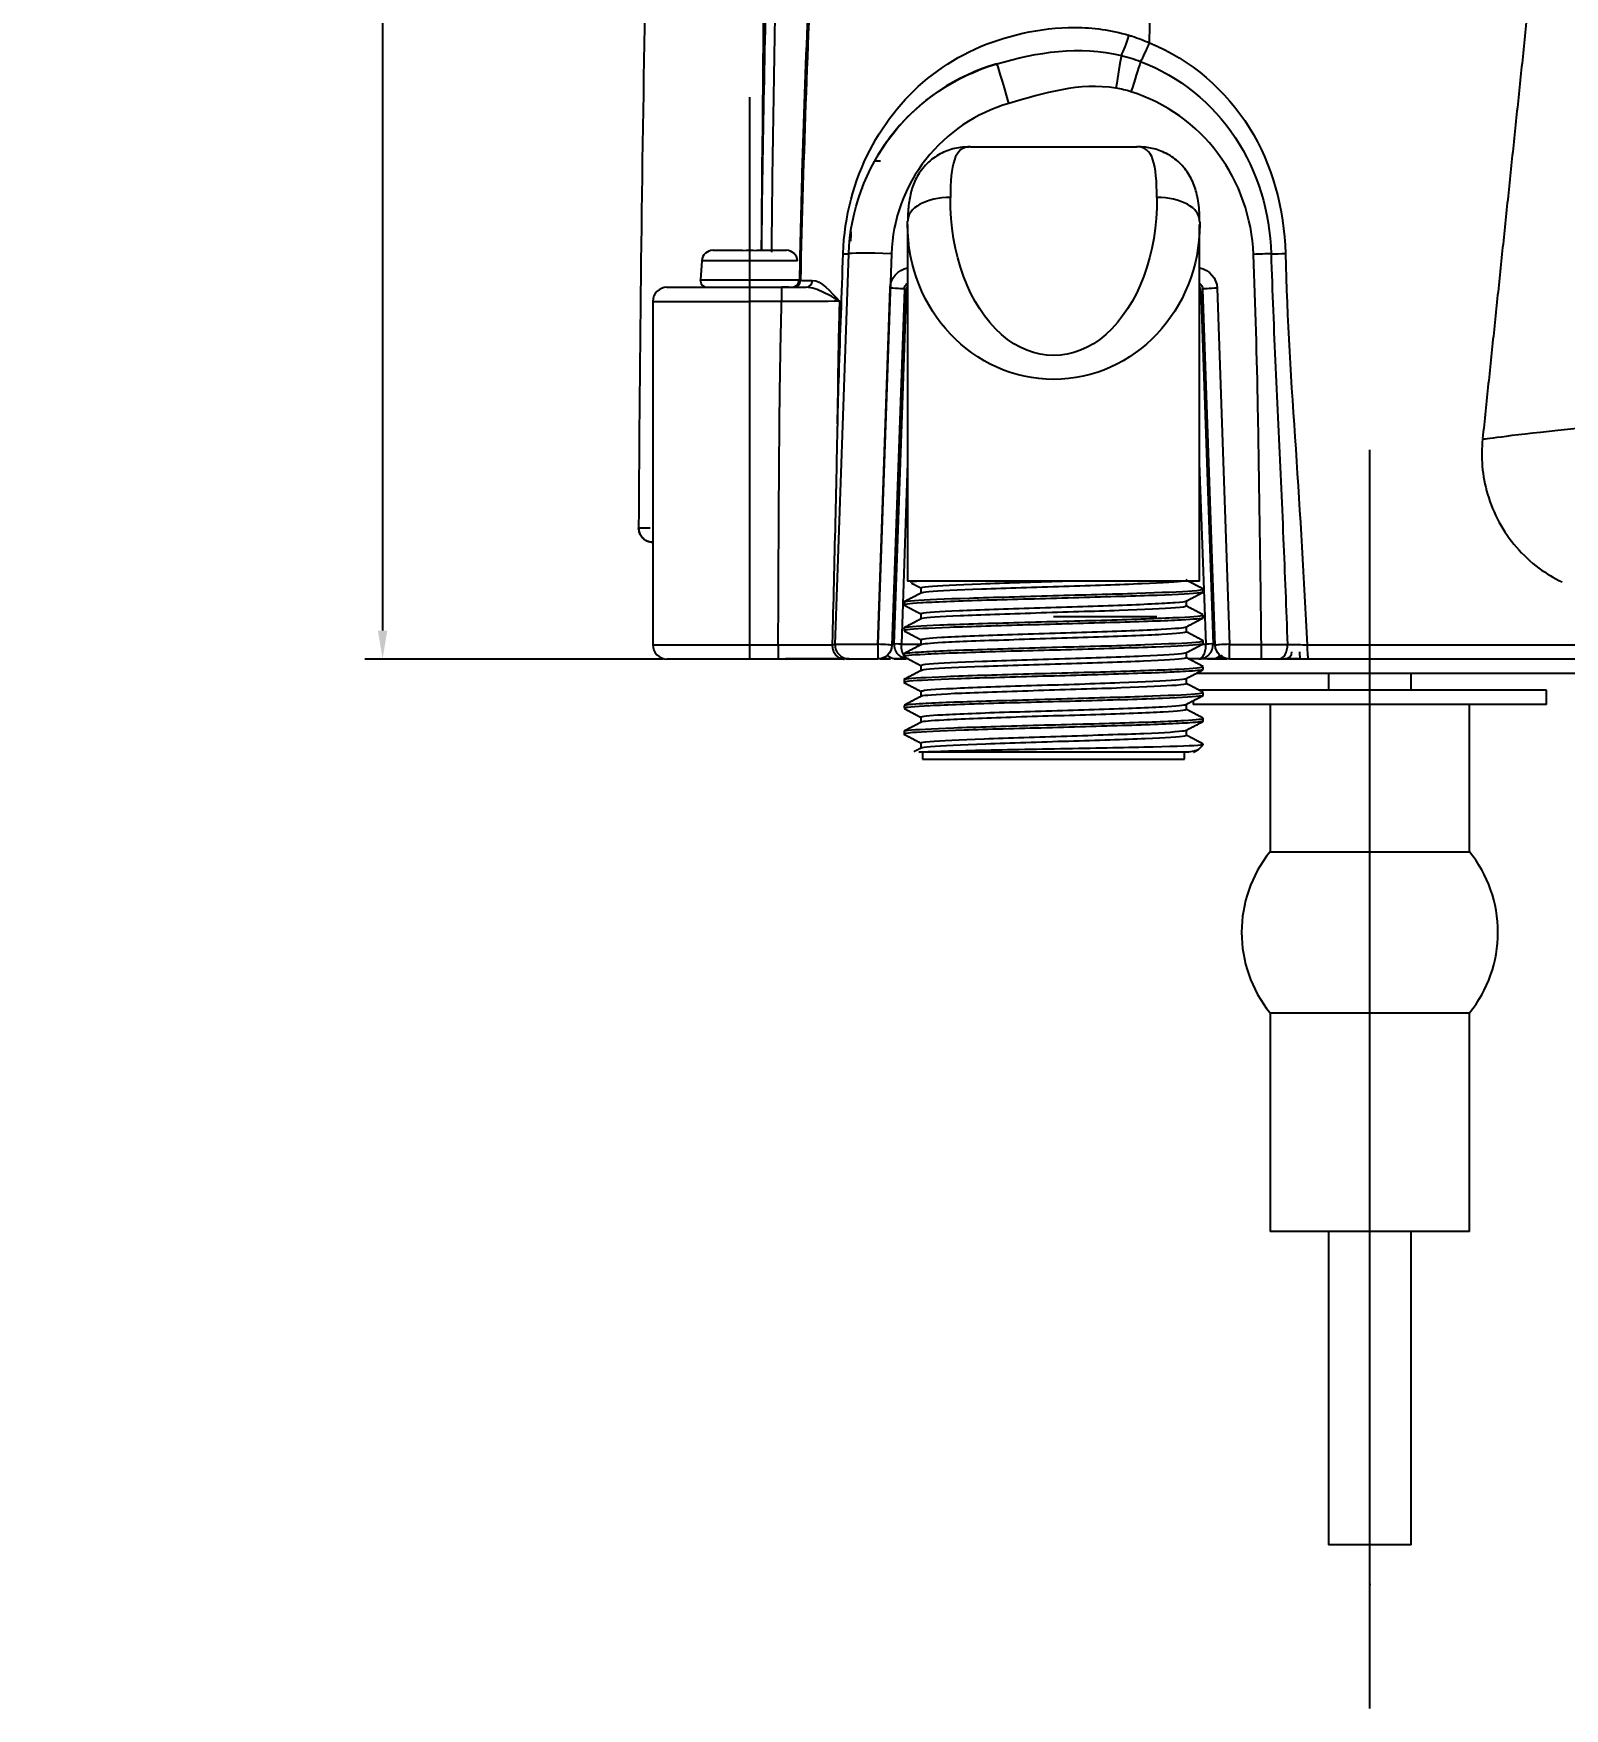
# Model space of a CAD drawing. Header units: millimetres. Extents: x 28 to 2974, y 8 to 3716.
# Drawn here: x 251.8 to 359.3, y 484.6 to 602.2 of the extents above; entities that cross this region are included whole.
import ezdxf

# ---------------------------------------------------------------- set-up
doc = ezdxf.new("R2010")
doc.units = ezdxf.units.MM
doc.layers.get('Defpoints').update_dxf_attribs({"linetype": 'CONTINUOUS'})
doc.layers.add('1LINE', color=7, linetype='CONTINUOUS')
doc.styles.add('Annotative', font='malgun.ttf')
doc.dimstyles.new('WOO', dxfattribs={"dimtxt": 20, "dimasz": 2, "dimexe": 1.25, "dimexo": 0.3, "dimgap": 1, "dimtad": 1, "dimdec": 1, "dimzin": 1, "dimdsep": 46, "dimtxsty": 'Annotative', "dimcen": 0, "dimclrd": 1, "dimclre": 1, "dimclrt": 2, "dimadec": 0, "dimazin": 0, "dimtfac": 1, "dimtdec": 1, "dimtofl": 0, "dimtmove": 0, "dimatfit": 3, "dimfxl": 0, "dimarcsym": 0})

# ---------------------------------------------------------------- blocks, each defined once
blk = doc.blocks.new('*D8')
at = {"layer": '1LINE', "color": 1, "lineweight": -2}
for p, q in [((336.22, 724.61), (275.09, 724.61)), ((276.34, 722.61), (276.34, 560.24)), ((296.01, 558.24), (275.09, 558.24))]:
    blk.add_line(p, q, dxfattribs=at)
at = {"layer": '1LINE', "color": 1}
for points in [[(276.01, 722.61), (276.67, 722.61), (276.34, 724.61)], [(276.01, 560.24), (276.67, 560.24), (276.34, 558.24)]]:
    blk.add_solid(points, dxfattribs=at)
at = {"layer": 'Defpoints', "color": 0}
for p in [(336.52, 724.61), (276.34, 558.24), (296.31, 558.24)]:
    blk.add_point(p, dxfattribs=at)
at = {"layer": '1LINE', "color": 2, "insert": (264.95, 641.42), "char_height": 20, "attachment_point": 5, "rotation": 90, "style": 'Annotative'}
blk.add_mtext('167', dxfattribs=at)

msp = doc.modelspace()

# ---------------------------------------------------------------- linework, layer by layer
at = {"layer": '1LINE', "linetype": 'Continuous'}
for p, q in [((317.63, 594.21), (329.29, 594.21)), ((310.92, 593.21), (311.3, 593.21)), ((310.04, 591.27), (310.04, 591.3)), ((313.21, 588.75), (313.21, 563.71)), ((333.71, 563.71), (333.71, 588.75)), ((299.51, 586.94), (299.52, 586.93)), ((299.6, 586.94), (301.61, 586.94)), ((301.61, 586.94), (301.61, 586.93)), ((302.61, 586.93), (302.61, 586.94)), ((302.61, 586.94), (304.63, 586.94)), ((304.71, 586.93), (304.72, 586.94)), ((298.75, 586.2), (298.66, 584.87)), ((302.11, 586.2), (298.75, 586.2)), ((305.48, 586.2), (302.11, 586.2)), ((308.11, 559.27), (309.07, 586.69)), ((312.07, 586.69), (311.11, 559.27)), ((298.66, 584.87), (305.57, 584.87)), ((295.31, 583.34), (295.31, 559.24)), ((295.31, 583.34), (302.11, 583.34)), ((296.31, 584.34), (302.11, 584.34)), ((302.11, 584.34), (302.11, 583.34)), ((302.11, 584.34), (304.36, 584.34)), ((302.11, 583.34), (302.11, 559.24)), ((304.36, 583.34), (302.11, 583.34)), ((304.84, 584.34), (304.36, 584.34)), ((304.36, 584.34), (304.36, 583.34)), ((311.11, 559.27), (311.98, 584.28)), ((312.98, 584.21), (312.11, 559.2)), ((312.27, 559.29), (313.13, 584.12)), ((333.79, 584.12), (334.65, 559.29)), ((334.81, 559.2), (333.94, 584.21)), ((334.94, 584.28), (335.81, 559.27)), ((313.21, 572.02), (312.77, 559.29)), ((334.16, 559.29), (333.71, 572.02)), ((333.71, 563.71), (313.21, 563.71)), ((313.46, 563.71), (313.42, 563.66)), ((312.96, 562.24), (312.96, 562.03)), ((314.14, 563.23), (314.14, 562.87)), ((332.78, 561.95), (332.78, 562.32)), ((333.96, 562.94), (333.96, 563.15)), ((314.14, 561.42), (314.14, 561.05)), ((330.71, 561.21), (323.46, 561.21)), ((333.96, 561.13), (333.96, 561.33)), ((312.96, 560.43), (312.96, 560.22)), ((332.78, 560.13), (332.78, 560.5)), ((295.31, 559.24), (302.11, 559.24)), ((302.11, 559.24), (302.11, 558.24)), ((302.11, 559.24), (304.12, 559.24)), ((304.12, 559.24), (304.12, 558.24)), ((311.11, 559.27), (311.11, 559.27)), ((311.11, 559.27), (311.11, 558.24)), ((311.11, 559.27), (311.11, 558.24)), ((312.77, 559.29), (314.14, 559.29)), ((314.14, 559.6), (314.14, 559.24)), ((332.78, 558.32), (332.78, 558.69)), ((333.93, 559.29), (334.16, 559.29)), ((333.96, 559.31), (333.96, 559.52)), ((335.81, 559.27), (338.05, 559.27)), ((335.81, 558.24), (335.81, 559.27)), ((338.05, 558.24), (338.05, 559.27)), ((302.11, 558.24), (296.31, 558.24)), ((304.12, 558.24), (302.11, 558.24)), ((304.86, 558.24), (304.74, 558.24)), ((304.86, 558.25), (304.86, 558.24)), ((306.49, 558.25), (306.49, 558.19)), ((311.11, 558.24), (309.11, 558.24)), ((311.11, 558.24), (311.11, 558.24)), ((311.29, 558.25), (312.01, 558.25)), ((312.26, 558.25), (313.09, 558.25)), ((312.96, 558.61), (312.96, 558.41)), ((314.14, 557.79), (314.14, 557.42)), ((333.66, 558.25), (332.92, 558.25)), ((333.96, 557.5), (333.96, 557.7)), ((334.26, 558.25), (335.63, 558.25)), ((338.05, 558.24), (335.81, 558.24)), ((312.96, 556.8), (312.96, 556.59)), ((332.78, 556.51), (332.78, 556.87)), ((333.5, 557.25), (372.33, 557.25)), ((342.76, 557.25), (342.76, 556.05)), ((348.56, 556.05), (348.56, 557.25)), ((314.14, 555.98), (314.14, 555.61)), ((333.26, 555.31), (333.26, 555.05)), ((358.06, 556.05), (333.64, 556.05)), ((333.96, 555.69), (333.96, 555.89)), ((358.06, 555.05), (358.06, 556.05)), ((312.96, 554.98), (312.96, 554.78)), ((314.14, 554.16), (314.14, 553.8)), ((332.78, 554.69), (332.78, 555.06)), ((358.06, 555.05), (333.26, 555.05)), ((333.96, 553.87), (333.96, 554.08)), ((338.66, 555.05), (338.66, 544.71)), ((352.66, 544.71), (352.66, 555.05)), ((312.96, 553.17), (312.96, 552.96)), ((332.78, 552.88), (332.78, 553.25)), ((332.92, 551.71), (314, 551.71)), ((314.14, 552.35), (314.14, 551.98)), ((314.26, 551.71), (314.26, 551.21)), ((332.66, 551.21), (332.66, 551.71)), ((333.58, 551.83), (333.93, 552.18)), ((333.96, 552.21), (333.78, 552.21)), ((333.96, 552.21), (333.96, 552.26)), ((314.26, 551.21), (332.66, 551.21)), ((338.66, 544.71), (345.66, 544.71)), ((345.66, 544.71), (352.66, 544.71)), ((338.66, 533.4), (338.66, 518.05)), ((338.66, 533.4), (345.66, 533.4)), ((345.66, 533.4), (352.66, 533.4)), ((352.66, 518.05), (352.66, 533.4)), ((352.66, 518.05), (338.66, 518.05)), ((342.76, 518.05), (342.76, 496.05)), ((348.56, 496.05), (348.56, 518.05)), ((345.66, 496.05), (342.76, 496.05)), ((348.56, 496.05), (345.66, 496.05))]:
    msp.add_line(p, q, dxfattribs=at)
for centre, radius, start, end in [((299.55, 586.14), 0.8, 90, 175.7108), ((304.68, 586.14), 0.8, 4.2892, 90), ((299.15, 584.84), 0.5, 175.7108, 270), ((305.08, 584.84), 0.5, 286.5521, 4.2892), ((296.31, 583.34), 1, 90, 180), ((333.29, 584.11), 0.5, 2, 32.3092), ((296.31, 559.24), 1, 180, 270), ((309.11, 559.24), 1, 178, 270), ((339.69, 558.75), 0.5, 270.0004, 0), ((345.66, 539.05), 9, 141.0576, 218.9424), ((345.66, 539.05), 9, 0, 38.9424), ((345.66, 539.05), 9, 321.0576, 0)]:
    msp.add_arc(centre, radius, start, end, dxfattribs=at)
at = {"layer": '1LINE', "linetype": 'Continuous', "extrusion": (6.12303e-17, 0, -1)}
for centre, radius, start, end in [((-313.48, 584.22), 1.5, 2, 79.4881), ((-333.44, 584.22), 1.5, 100.5119, 178), ((-313.48, 584.19), 0.5, 2, 56.8185), ((-333.44, 584.19), 0.5, 123.396, 178)]:
    msp.add_arc(centre, radius, start, end, dxfattribs=at)
at = {"layer": '1LINE', "linetype": 'Continuous', "extrusion": (0, 0, -1)}
for centre, radius, start, end in [((-313.63, 584.11), 0.5, 2, 32.3092), ((-311.11, 559.24), 1, 182, 270), ((-335.81, 559.24), 1, 270, 358)]:
    msp.add_arc(centre, radius, start, end, dxfattribs=at)
at = {"layer": '1LINE', "linetype": 'Continuous'}
for centre, major_axis, ratio, start_param, end_param in [((328.47, 602.22), (0.54, 1.93), 0.157285, 3.776565, 4.66223), ((330.02, 601.68), (0.76, 1.85), 0.116541, 3.827729, 4.663998), ((320.32, 597.15), (-0.84, 2.88), 0.009834, 4.745882, 6.283128), ((327.83, 598.22), (0.49, 2.96), 0.005665, 0.625844, 1.536352), ((328.89, 597.96), (0.9, 2.86), 0.010464, 0.680614, 1.537495), ((316.21, 588.98), (-3, 0.04), 0.554662, 4.72025, 6.308731), ((330.71, 588.98), (3, 0.04), 0.554662, 6.25764, 7.846121), ((307.07, 586.76), (-2, 0.07), 0.003868, 2.503947, 3.141593), ((312.07, 586.59), (-3, 0.1), 0.034878, 4.713607, 6.283185), ((305.08, 584.84), (0, -0.5), 1, 0, 1.550788), ((305.23, 584.84), (0, 0.5), 0.902532, 3.141593, 4.690481), ((306.08, 584.84), (0, 0.5), 0.874807, 3.141593, 4.688958), ((311.98, 584.24), (0.999, -0.035), 0.034878, 0, 1.572015), ((313.63, 584.11), (0.5, -0.017), 0.034878, 2.579857, 3.141593), ((333.29, 584.11), (0.5, 0.017), 0.034878, 0, 0.561735), ((334.94, 584.24), (-0.999, -0.035), 0.034878, 4.711171, 6.283185), ((311.11, 559.24), (-0.999, 0.035), 0.034878, 3.141593, 4.713607), ((312.77, 559.27), (-0.5, 0.017), 0.034872, 4.713607, 6.283185), ((334.16, 559.27), (-0.5, -0.017), 0.034878, 3.141593, 4.711171), ((335.81, 559.24), (-0.999, -0.035), 0.034878, 4.711171, 6.283185), ((339.27, 559.24), (0, -1), 0.608984, 0, 1.606466), ((340.77, 558.75), (0, -0.5), 0.084142, 4.712718, 6.283186), ((341.35, 559.24), (0, -1), 0.083666, 4.711622, 6.283185), ((304.59, 558.74), (0, 0.5), 1, 3.141597, 3.402201), ((311.84, 559.25), (0, 1), 0.785989, 2.745777, 3.141598)]:
    msp.add_ellipse(centre, major_axis=major_axis, ratio=ratio, start_param=start_param, end_param=end_param, dxfattribs=at)
at = {"layer": '1LINE', "linetype": 'Continuous', "extrusion": (6.12303e-17, 0, -1)}
msp.add_ellipse((323.46, 590.41), major_axis=(0, 10.87), ratio=0.666667, start_param=1.549541, end_param=4.733644, dxfattribs=at)
at = {"layer": '1LINE', "linetype": 'Continuous', "extrusion": (6.12303e-17, 1.09476e-47, -1)}
for start_param, end_param in [(4.712351, 4.733644), (1.570835, 4.712351), (1.549541, 1.570835)]:
    msp.add_ellipse((323.46, 588.75), major_axis=(0, 10.88), ratio=0.942529, start_param=start_param, end_param=end_param, dxfattribs=at)
at = {"layer": '1LINE', "linetype": 'Continuous', "extrusion": (6.12303e-17, -9.62965e-35, -1)}
msp.add_ellipse((311.11, 559.24), major_axis=(-3, 0.03), ratio=0.01162, start_param=0.000271, end_param=1.569849, dxfattribs=at)
at = {"layer": '1LINE', "linetype": 'Continuous'}
for points, degree, knots in [([(817.88, 600.63), (817.81, 600.56), (817.68, 600.42), (816.55, 600.22), (814.6, 600.02), (811.2, 599.79), (805.54, 599.5), (796.84, 599.13), (786.8, 598.71), (776.88, 598.28), (767.09, 597.78), (750.05, 597.17), (729.06, 597.03), (707.47, 597.29), (690.18, 597.63), (673.04, 598.02), (658.48, 598.33), (647.26, 598.52), (638.46, 598.62), (629.32, 598.74), (610.98, 599.27), (592.18, 600.44), (573.61, 602.34), (561.18, 603.59), (545.56, 605.21), (526.79, 607.36), (507.4, 609.85), (488.71, 612.59), (463.81, 616.65), (433.33, 622.68), (402.57, 630.92), (378.14, 638.9), (359.76, 645.54), (344.55, 651.4), (333.09, 656.03), (327.76, 658.27), (325.38, 659.27)], 3, [0, 0, 0, 0, 0.018946, 0.036614, 0.053001, 0.078065, 0.106249, 0.136388, 0.176904, 0.194704, 0.212376, 0.247738, 0.30991, 0.340983, 0.371843, 0.405858, 0.433404, 0.448643, 0.464291, 0.478876, 0.49559, 0.55773, 0.57326, 0.588809, 0.62002, 0.651428, 0.682817, 0.717371, 0.745505, 0.808517, 0.872207, 0.904588, 0.937476, 0.970643, 0.986922, 1, 1, 1, 1]), ([(335.53, 645.32), (358.71, 637.67), (382.17, 630.64), (429.71, 617.92), (453.74, 612.24), (490.05, 604.8), (502.19, 602.49), (526.51, 598.27), (538.7, 596.36), (563.14, 592.92), (575.38, 591.36), (599.91, 588.61), (612.14, 587.43), (648.45, 584.45), (672.17, 583.24), (705.58, 582.41), (716.39, 582.3), (737.27, 582.32), (747.19, 582.47), (761.16, 582.84), (765.67, 582.99), (774.38, 583.31), (778.6, 583.49), (790.57, 584.06), (797.44, 584.47), (808.39, 585.18), (812.55, 585.48), (818.05, 585.9), (819.45, 586.01), (819.44, 586.01)], 3, [0, 0, 0, 0, 0.125, 0.125, 0.25, 0.25, 0.3125, 0.3125, 0.375, 0.375, 0.4375, 0.4375, 0.5, 0.5, 0.625, 0.625, 0.6875, 0.6875, 0.75, 0.75, 0.78125, 0.78125, 0.8125, 0.8125, 0.875, 0.875, 0.9375, 0.9375, 1, 1, 1, 1]), ([(295.79, 642.45), (295.41, 629.95), (295.03, 617.45), (294.53, 592.45), (294.39, 579.95), (294.32, 567.44)], 3, [0, 0, 0, 0, 0.5, 0.5, 1, 1, 1, 1]), ([(295.79, 642.45), (295.41, 629.95), (295.03, 617.45), (294.53, 592.45), (294.39, 579.95), (294.32, 567.44)], 3, [0, 0, 0, 0, 0.5, 0.5, 1, 1, 1, 1]), ([(307.81, 637.38), (307.75, 633.07), (307.53, 628.71), (307.09, 619.96), (306.86, 615.58), (306.21, 602.42), (305.88, 593.63), (305.68, 584.83)], 3, [0, 0, 0, 0, 0.25, 0.25, 0.5, 0.5, 1, 1, 1, 1]), ([(302.96, 586.94), (303.05, 594.43), (303.18, 601.92), (303.54, 613.51), (303.71, 617.6), (304.15, 625.79), (304.43, 629.88), (304.84, 633.95)], 3, [0, 0, 0, 0, 0.477619, 0.477619, 0.73881, 0.73881, 1, 1, 1, 1]), ([(305.22, 633.89), (304.53, 625.74), (304.25, 617.55), (303.83, 601.85), (303.72, 594.33), (303.64, 586.81)], 3, [0, 0, 0, 0, 0.521062, 0.521062, 1, 1, 1, 1]), ([(307.07, 622.13), (307.06, 622.03), (306.91, 618.88), (306.58, 612.65), (306.14, 602.84), (305.8, 593.55), (305.66, 587.34), (305.61, 584.82)], 3, [0, 0, 0, 0, 0.008152, 0.254292, 0.501649, 0.797862, 1, 1, 1, 1]), ([(308.68, 586.7), (308.76, 589.34), (309.46, 591.83), (311.65, 596.07), (313.12, 597.85), (316.78, 600.68), (318.93, 601.66), (322.49, 602.43), (323.7, 602.59), (326.22, 602.58), (327.51, 602.4), (328.75, 602.04)], 3, [0, 0, 0, 0, 0.25, 0.25, 0.5, 0.5, 0.75, 0.75, 0.875, 0.875, 1, 1, 1, 1]), ([(328.75, 602.04), (328.82, 602.01), (328.9, 601.99), (329.39, 601.83), (329.8, 601.68), (330.2, 601.5)], 3, [0, 0, 0, 0, 0.151993, 0.151993, 1, 1, 1, 1]), ([(330.2, 601.5), (333.09, 600.32), (335.56, 598.18), (338.82, 592.94), (339.66, 589.85), (339.73, 586.71)], 3, [0, 0, 0, 0, 0.5, 0.5, 1, 1, 1, 1]), ([(309.07, 586.69), (309.17, 589.7), (310.26, 592.67), (313.97, 597.43), (316.56, 599.17), (319.47, 600.03)], 3, [0, 0, 0, 0, 0.5, 0.5, 1, 1, 1, 1]), ([(319.47, 600.03), (316.55, 599.17), (314.14, 597.54), (311.9, 594.8), (311.51, 594.25), (311.15, 593.66)], 3, [0, 0, 0, 0, 0.810967, 0.810967, 1, 1, 1, 1]), ([(329.57, 600.19), (332.29, 599.16), (334.61, 597.27), (337.8, 592.45), (338.65, 589.6), (338.73, 586.69)], 3, [0, 0, 0, 0, 0.5, 0.5, 1, 1, 1, 1]), ([(302.11, 597.7), (302.11, 583.37), (302.11, 573.37)], 1, [0, 0, 0.588857, 1, 1]), ([(337.49, 586.65), (337.39, 589.21), (336.52, 591.69), (333.48, 595.77), (331.33, 597.3), (328.89, 598.07)], 3, [0, 0, 0, 0, 0.5, 0.5, 1, 1, 1, 1]), ([(320.32, 597.25), (318.01, 596.58), (315.96, 595.2), (313.01, 591.44), (312.15, 589.1), (312.07, 586.69)], 3, [0, 0, 0, 0, 0.5, 0.5, 1, 1, 1, 1]), ([(317.54, 594.18), (317.33, 594.19), (316.77, 594.17), (315.85, 593.92), (314.85, 593.35), (314.08, 592.52), (313.58, 591.57), (313.32, 590.57), (313.23, 589.74), (313.22, 589.19), (313.22, 589.01)], 3, [0, 0, 0, 0, 0.087327, 0.228654, 0.368617, 0.521343, 0.652228, 0.78466, 0.929714, 1, 1, 1, 1]), ([(317.63, 594.21), (317.07, 594.21), (316.7, 593.91), (316.28, 592.68), (316.22, 591.77), (316.21, 590.64)], 3, [0, 0, 0, 0, 0.5, 0.5, 1, 1, 1, 1]), ([(330.71, 590.64), (330.7, 591.77), (330.64, 592.69), (330.22, 593.91), (329.85, 594.21), (329.29, 594.21)], 3, [0, 0, 0, 0, 0.5, 0.5, 1, 1, 1, 1]), ([(333.7, 589.04), (333.7, 589.17), (333.7, 589.76), (333.6, 590.63), (333.27, 591.75), (332.71, 592.7), (331.89, 593.48), (330.91, 593.98), (330.02, 594.18), (329.5, 594.2), (329.29, 594.19)], 3, [0, 0, 0, 0, 0.048869, 0.227256, 0.365744, 0.505998, 0.644649, 0.788615, 0.916317, 1, 1, 1, 1]), ([(308.28, 574.75), (308.32, 575.9), (308.35, 577.06), (308.49, 581.04), (308.58, 583.87), (308.68, 586.7)], 3, [0, 0, 0, 0, 0.29004, 0.29004, 1, 1, 1, 1]), ([(338.05, 559.27), (337.98, 564.78), (337.91, 570.3), (337.74, 579.42), (337.63, 583.04), (337.49, 586.65)], 3, [0, 0, 0, 0, 0.603931, 0.603931, 1, 1, 1, 1]), ([(338.73, 586.69), (338.77, 585.36), (338.82, 584.03), (339.08, 577.37), (339.36, 572.04), (339.69, 564.23), (339.79, 561.75), (339.88, 559.27)], 3, [0, 0, 0, 0, 0.145721, 0.145721, 0.728679, 0.728679, 1, 1, 1, 1]), ([(339.73, 586.71), (339.85, 582.13), (340.14, 577.55), (340.77, 568.4), (341.03, 563.82), (341.27, 559.24)], 3, [0, 0, 0, 0, 0.5, 0.5, 1, 1, 1, 1]), ([(305.58, 584.83), (305.58, 584.83), (305.58, 584.83), (305.58, 584.82), (305.6, 584.82), (305.65, 584.82), (305.66, 584.82), (305.68, 584.83)], 3, [0, 0, 0, 0, 0.012329, 0.012329, 0.722963, 0.722963, 1, 1, 1, 1]), ([(305.68, 584.83), (305.82, 584.82), (305.97, 584.82), (306.25, 584.82), (306.38, 584.82), (306.51, 584.82)], 3, [0, 0, 0, 0, 0.550132, 0.550132, 1, 1, 1, 1]), ([(304.12, 559.24), (304.15, 564.74), (304.17, 570.24), (304.24, 577.6), (304.27, 579.47), (304.33, 582), (304.34, 582.67), (304.36, 583.34)], 3, [0, 0, 0, 0, 0.684627, 0.684627, 0.916988, 0.916988, 1, 1, 1, 1]), ([(308.42, 583.36), (308.07, 583.58), (307.7, 583.8), (306.91, 584.17), (306.49, 584.34), (306.08, 584.34)], 3, [0, 0, 0, 0, 0.5, 0.5, 1, 1, 1, 1]), ([(308.42, 583.36), (308.4, 582.68), (308.39, 582.01), (308.32, 579.14), (308.29, 576.94), (308.28, 574.75)], 3, [0, 0, 0, 0, 0.234898, 0.234898, 1, 1, 1, 1]), ([(308.28, 574.75), (308.28, 574.67), (308.27, 574.59), (308.23, 572.67), (308.19, 570.83), (308.08, 566.11), (308.01, 563.25), (307.93, 560.01), (307.92, 559.63), (307.91, 559.25)], 3, [0, 0, 0, 0, 0.01459, 0.01459, 0.372176, 0.372176, 0.926721, 0.926721, 1, 1, 1, 1]), ([(353.6, 573.68), (353.61, 573.69), (354.04, 573.74), (356.69, 574.08), (360.33, 574.52), (367.36, 574.94), (370.01, 575.03), (375.51, 575.04), (378.43, 574.96), (381.36, 574.77)], 3, [0, 0, 0, 0, 0.194124, 0.194124, 0.597062, 0.597062, 0.798531, 0.798531, 1, 1, 1, 1]), ([(345.66, 484.55), (345.66, 494.55), (345.66, 572.92)], 1, [0, 0, 0.113167, 1, 1]), ([(353.58, 573.68), (353.51, 573.04), (353.5, 571.74), (353.87, 569.76), (354.67, 567.81), (355.9, 566.04), (357.42, 564.61), (358.58, 563.93), (359.16, 563.66)], 3, [0, 0, 0, 0, 0.154877, 0.319837, 0.492276, 0.668709, 0.845138, 1, 1, 1, 1]), ([(294.32, 567.44), (294.32, 567.33), (294.34, 567.22), (294.41, 567), (294.47, 566.9), (294.61, 566.73), (294.69, 566.65), (294.88, 566.53), (294.99, 566.49), (295.17, 566.44), (295.24, 566.44), (295.32, 566.44)], 3, [0, 0, 0, 0, 0.214211, 0.214211, 0.428422, 0.428422, 0.642634, 0.642634, 0.856845, 0.856845, 1, 1, 1, 1]), ([(295.32, 566.44), (295.21, 566.44), (295.09, 566.46), (294.88, 566.53), (294.78, 566.59), (294.61, 566.73), (294.53, 566.81), (294.41, 567), (294.37, 567.11), (294.33, 567.29), (294.32, 567.37), (294.32, 567.44)], 3, [0, 0, 0, 0, 0.214211, 0.214211, 0.428422, 0.428422, 0.642634, 0.642634, 0.856845, 0.856845, 1, 1, 1, 1]), ([(314.15, 563.23), (314.14, 563.27), (314.32, 563.3), (315.35, 563.4), (316.66, 563.46), (320.03, 563.59), (322.06, 563.64), (324.09, 563.71)], 3, [0, 0, 0, 0, 0.211371, 0.211371, 0.605686, 0.605686, 1, 1, 1, 1]), ([(332.6, 563.71), (332.2, 563.64), (331.16, 563.59), (328.13, 563.45), (326.19, 563.39), (322.16, 563.27), (320.11, 563.2), (316.72, 563.08), (315.39, 563.01), (314.39, 562.93), (314.21, 562.9), (314.16, 562.87)], 3, [0, 0, 0, 0, 0.224383, 0.224383, 0.448766, 0.448766, 0.67315, 0.67315, 0.897533, 0.897533, 1, 1, 1, 1]), ([(333.96, 562.94), (333.95, 562.92), (333.81, 562.89), (332.95, 562.81), (331.75, 562.74), (328.54, 562.64), (326.54, 562.58), (322.36, 562.45), (320.25, 562.41), (316.59, 562.29), (315.07, 562.23), (313.27, 562.13), (312.87, 562.07), (312.98, 562.02)], 3, [0, 0, 0, 0, 0.086942, 0.086942, 0.273217, 0.273217, 0.459491, 0.459491, 0.645765, 0.645765, 0.83204, 0.83204, 1, 1, 1, 1]), ([(312.98, 562.25), (313.03, 562.28), (313.27, 562.31), (314.46, 562.4), (315.81, 562.47), (319.25, 562.57), (321.33, 562.64), (325.48, 562.75), (327.58, 562.8), (331.03, 562.92), (332.41, 562.97), (333.71, 563.07), (333.97, 563.11), (333.96, 563.15)], 3, [0, 0, 0, 0, 0.104664, 0.104664, 0.296853, 0.296853, 0.489041, 0.489041, 0.681229, 0.681229, 0.873417, 0.873417, 1, 1, 1, 1]), ([(314.15, 561.42), (314.14, 561.43), (314.17, 561.44), (314.48, 561.52), (315.4, 561.58), (318.25, 561.71), (320.12, 561.77), (324.13, 561.89), (326.2, 561.96), (329.74, 562.08), (331.17, 562.15), (332.44, 562.25), (332.7, 562.28), (332.76, 562.31)], 3, [0, 0, 0, 0, 0.042158, 0.042158, 0.252268, 0.252268, 0.462378, 0.462378, 0.672488, 0.672488, 0.882598, 0.882598, 1, 1, 1, 1]), ([(333.95, 561.12), (333.88, 561.07), (333.35, 561.03), (331.31, 560.91), (329.68, 560.86), (325.89, 560.75), (323.71, 560.68), (319.62, 560.58), (317.67, 560.51), (314.67, 560.4), (313.62, 560.35), (313.03, 560.26), (312.96, 560.24), (312.96, 560.22)], 3, [0, 0, 0, 0, 0.164342, 0.164342, 0.355981, 0.355981, 0.547619, 0.547619, 0.739257, 0.739257, 0.930896, 0.930896, 1, 1, 1, 1]), ([(312.98, 560.45), (312.99, 560.45), (313.01, 560.45), (313.25, 560.51), (314.13, 560.57), (316.82, 560.69), (318.66, 560.74), (322.68, 560.86), (324.83, 560.91), (328.81, 561.02), (330.56, 561.09), (333.08, 561.2), (333.83, 561.26), (333.96, 561.32), (333.96, 561.33), (333.96, 561.33)], 3, [0, 0, 0, 0, 0.01516, 0.01516, 0.208651, 0.208651, 0.402143, 0.402143, 0.595635, 0.595635, 0.789127, 0.789127, 0.982618, 0.982618, 1, 1, 1, 1]), ([(332.77, 561.95), (332.78, 561.91), (332.52, 561.87), (331.22, 561.77), (329.81, 561.71), (326.29, 561.58), (324.22, 561.53), (320.21, 561.39), (318.33, 561.33), (315.45, 561.21), (314.51, 561.14), (314.21, 561.08), (314.18, 561.07), (314.17, 561.06)], 3, [0, 0, 0, 0, 0.134202, 0.134202, 0.345243, 0.345243, 0.556284, 0.556284, 0.767325, 0.767325, 0.978366, 0.978366, 1, 1, 1, 1]), ([(314.15, 559.6), (314.15, 559.66), (314.65, 559.72), (316.68, 559.83), (318.34, 559.9), (322.11, 560.02), (324.24, 560.08), (328.08, 560.21), (329.83, 560.27), (332.06, 560.39), (332.68, 560.44), (332.76, 560.5)], 3, [0, 0, 0, 0, 0.183293, 0.183293, 0.393092, 0.393092, 0.602891, 0.602891, 0.81269, 0.81269, 1, 1, 1, 1]), ([(332.78, 560.14), (332.77, 560.08), (332.16, 560.01), (329.9, 559.9), (328.17, 559.83), (324.34, 559.71), (322.21, 559.64), (318.42, 559.51), (316.75, 559.46), (314.76, 559.34), (314.24, 559.29), (314.16, 559.24)], 3, [0, 0, 0, 0, 0.199115, 0.199115, 0.409191, 0.409191, 0.619268, 0.619268, 0.829344, 0.829344, 1, 1, 1, 1]), ([(307.91, 559.25), (307.96, 559.25), (307.99, 559.26), (308.08, 559.26), (308.11, 559.27), (308.11, 559.27)], 3, [0, 0, 0, 0, 0.33417, 0.33417, 1, 1, 1, 1]), ([(307.91, 559.24), (307.91, 559.13), (307.93, 559.02), (307.99, 558.81), (308.03, 558.71), (308.15, 558.53), (308.22, 558.45), (308.38, 558.33), (308.47, 558.29), (308.62, 558.25), (308.68, 558.24), (308.74, 558.24), (308.75, 558.24), (308.75, 558.24)], 3, [0, 0, 0, 0, 0.212451, 0.212451, 0.424842, 0.424842, 0.638182, 0.638182, 0.853129, 0.853129, 0.990868, 0.990868, 1, 1, 1, 1]), ([(312.08, 559.3), (312.08, 559.3), (312.14, 559.3), (312.24, 559.3), (312.26, 559.29), (312.27, 559.29)], 3, [0, 0, 0, 0, 0.00073, 0.502058, 1, 1, 1, 1]), ([(313.27, 558.25), (313.11, 558.27), (312.85, 558.31), (312.52, 558.56), (312.3, 558.88), (312.28, 559.16), (312.27, 559.29)], 3, [0, 0, 0, 0, 0.303319, 0.518364, 0.768943, 1, 1, 1, 1]), ([(333.96, 559.31), (333.95, 559.29), (333.87, 559.27), (333.24, 559.2), (332.15, 559.13), (329.12, 559.02), (327.17, 558.97), (323.04, 558.84), (320.9, 558.8), (317.12, 558.68), (315.51, 558.62), (313.41, 558.51), (312.89, 558.45), (312.97, 558.39)], 3, [0, 0, 0, 0, 0.067994, 0.067994, 0.255413, 0.255413, 0.442832, 0.442832, 0.630251, 0.630251, 0.81767, 0.81767, 1, 1, 1, 1]), ([(312.96, 558.61), (312.97, 558.65), (313.31, 558.69), (314.87, 558.79), (316.32, 558.85), (319.91, 558.96), (322.03, 559.03), (326.17, 559.14), (328.23, 559.19), (331.52, 559.32), (332.78, 559.36), (333.84, 559.46), (334.01, 559.5), (333.95, 559.53)], 3, [0, 0, 0, 0, 0.137624, 0.137624, 0.324454, 0.324454, 0.511284, 0.511284, 0.698113, 0.698113, 0.884943, 0.884943, 1, 1, 1, 1]), ([(314.15, 557.79), (314.14, 557.83), (314.34, 557.86), (315.42, 557.96), (316.77, 558.02), (320.16, 558.15), (322.23, 558.2), (326.24, 558.33), (328.2, 558.4), (331.19, 558.52), (332.23, 558.59), (332.68, 558.66), (332.73, 558.67), (332.76, 558.68)], 3, [0, 0, 0, 0, 0.117633, 0.117633, 0.328126, 0.328126, 0.538619, 0.538619, 0.749113, 0.749113, 0.959606, 0.959606, 1, 1, 1, 1]), ([(333.66, 558.25), (333.73, 558.27), (333.86, 558.31), (334.03, 558.56), (334.14, 558.88), (334.15, 559.16), (334.16, 559.29)], 3, [0, 0, 0, 0, 0.303314, 0.518366, 0.768943, 1, 1, 1, 1]), ([(334.65, 559.29), (334.66, 559.29), (334.68, 559.3), (334.78, 559.3), (334.85, 559.3), (334.85, 559.3)], 3, [0, 0, 0, 0, 0.497904, 0.999272, 1, 1, 1, 1]), ([(338.05, 559.27), (338.39, 559.27), (338.73, 559.27), (339.34, 559.27), (339.63, 559.27), (339.88, 559.27)], 3, [0, 0, 0, 0, 0.515724, 0.515724, 1, 1, 1, 1]), ([(339.88, 559.27), (340.05, 559.27), (340.26, 559.26), (340.69, 559.25), (340.91, 559.25), (341.18, 559.24), (341.22, 559.24), (341.27, 559.24)], 3, [0, 0, 0, 0, 0.456952, 0.456952, 0.914014, 0.914014, 1, 1, 1, 1]), ([(341.27, 559.24), (341.93, 559.24), (342.6, 559.24), (345.92, 559.24), (348.58, 559.24), (354.66, 559.24), (358.08, 559.24), (361.5, 559.24)], 3, [0, 0, 0, 0, 0.098525, 0.098525, 0.492626, 0.492626, 1, 1, 1, 1]), ([(307.44, 558.25), (307.29, 558.25), (307.14, 558.25), (306.79, 558.25), (306.59, 558.25), (306.41, 558.25)], 3, [0, 0, 0, 0, 0.419101, 0.419101, 1, 1, 1, 1]), ([(313.27, 558.25), (313.27, 558.25), (313.23, 558.25), (313.08, 558.25), (312.97, 558.25), (312.67, 558.25), (312.48, 558.25), (312.27, 558.25)], 3, [0, 0, 0, 0, 0.322084, 0.322084, 0.644183, 0.644183, 1, 1, 1, 1]), ([(333.94, 557.48), (333.85, 557.44), (333.44, 557.41), (331.74, 557.3), (330.21, 557.25), (326.53, 557.14), (324.38, 557.07), (320.26, 556.96), (318.25, 556.9), (315.08, 556.78), (313.91, 556.74), (313.08, 556.65), (312.95, 556.62), (312.96, 556.59)], 3, [0, 0, 0, 0, 0.138199, 0.138199, 0.331, 0.331, 0.523801, 0.523801, 0.716602, 0.716602, 0.909403, 0.909403, 1, 1, 1, 1]), ([(312.97, 556.81), (312.99, 556.82), (313.04, 556.84), (313.49, 556.9), (314.49, 556.96), (317.39, 557.08), (319.3, 557.13), (323.39, 557.25), (325.54, 557.3), (329.41, 557.42), (331.08, 557.48), (333.34, 557.58), (333.96, 557.65), (333.96, 557.71)], 3, [0, 0, 0, 0, 0.043463, 0.043463, 0.235541, 0.235541, 0.427618, 0.427618, 0.619695, 0.619695, 0.811773, 0.811773, 1, 1, 1, 1]), ([(332.77, 558.32), (332.78, 558.31), (332.73, 558.29), (332.28, 558.2), (331.25, 558.15), (328.29, 558.02), (326.34, 557.95), (322.34, 557.84), (320.26, 557.76), (316.85, 557.65), (315.48, 557.58), (314.41, 557.49), (314.2, 557.46), (314.16, 557.42)], 3, [0, 0, 0, 0, 0.058309, 0.058309, 0.26766, 0.26766, 0.477011, 0.477011, 0.686363, 0.686363, 0.895714, 0.895714, 1, 1, 1, 1]), ([(334.65, 558.25), (334.63, 558.25), (334.61, 558.25), (334.41, 558.25), (334.23, 558.25), (333.95, 558.25), (333.84, 558.25), (333.69, 558.25), (333.66, 558.25), (333.66, 558.25)], 3, [0, 0, 0, 0, 0.032934, 0.032934, 0.355317, 0.355317, 0.677921, 0.677921, 1, 1, 1, 1]), ([(334.65, 558.25), (334.68, 558.25), (334.74, 558.26), (334.85, 558.28), (335, 558.36), (335.1, 558.47), (335.14, 558.54)], 3, [0, 0, 0, 0, 0.146633, 0.287521, 0.638996, 1, 1, 1, 1]), ([(339.27, 558.24), (339.1, 558.24), (338.9, 558.24), (338.49, 558.24), (338.27, 558.24), (338.05, 558.24)], 3, [0, 0, 0, 0, 0.500014, 0.500014, 1, 1, 1, 1]), ([(341.35, 558.24), (341.02, 558.24), (340.67, 558.24), (340.02, 558.24), (339.7, 558.24), (339.37, 558.24), (339.32, 558.24), (339.27, 558.24)], 3, [0, 0, 0, 0, 0.457311, 0.457311, 0.914639, 0.914639, 1, 1, 1, 1]), ([(340.77, 558.25), (340.66, 558.25), (340.55, 558.25), (340.33, 558.25), (340.23, 558.25), (340.04, 558.25), (339.96, 558.25), (339.82, 558.25), (339.77, 558.25), (339.71, 558.25), (339.69, 558.25), (339.69, 558.25)], 3, [0, 0, 0, 0, 0.203909, 0.203909, 0.407819, 0.407819, 0.611728, 0.611728, 0.815637, 0.815637, 1, 1, 1, 1]), ([(314.15, 555.98), (314.15, 555.99), (314.18, 556), (314.53, 556.09), (315.49, 556.14), (318.37, 556.27), (320.26, 556.34), (324.28, 556.45), (326.34, 556.52), (329.86, 556.64), (331.25, 556.71), (332.44, 556.8), (332.68, 556.84), (332.75, 556.87)], 3, [0, 0, 0, 0, 0.04743, 0.04743, 0.258579, 0.258579, 0.469728, 0.469728, 0.680878, 0.680878, 0.892027, 0.892027, 1, 1, 1, 1]), ([(332.77, 556.51), (332.79, 556.47), (332.55, 556.43), (331.32, 556.33), (329.95, 556.27), (326.45, 556.14), (324.4, 556.09), (320.38, 555.95), (318.47, 555.89), (315.56, 555.77), (314.57, 555.7), (314.22, 555.64), (314.19, 555.63), (314.17, 555.62)], 3, [0, 0, 0, 0, 0.129022, 0.129022, 0.339637, 0.339637, 0.550251, 0.550251, 0.760865, 0.760865, 0.971479, 0.971479, 1, 1, 1, 1]), ([(333.95, 555.67), (333.93, 555.66), (333.89, 555.65), (333.5, 555.59), (332.53, 555.53), (329.68, 555.41), (327.79, 555.36), (323.72, 555.24), (321.57, 555.19), (317.67, 555.07), (315.97, 555.01), (313.62, 554.9), (312.97, 554.84), (312.96, 554.78), (312.96, 554.78), (312.96, 554.78)], 3, [0, 0, 0, 0, 0.037838, 0.037838, 0.230001, 0.230001, 0.422165, 0.422165, 0.614329, 0.614329, 0.806492, 0.806492, 0.998656, 0.998656, 1, 1, 1, 1]), ([(312.98, 555), (313.08, 555.04), (313.52, 555.08), (315.31, 555.19), (316.87, 555.24), (320.58, 555.35), (322.74, 555.42), (326.85, 555.53), (328.85, 555.59), (331.97, 555.71), (333.1, 555.75), (333.86, 555.84), (333.97, 555.87), (333.96, 555.89)], 3, [0, 0, 0, 0, 0.144358, 0.144358, 0.337123, 0.337123, 0.529889, 0.529889, 0.722654, 0.722654, 0.91542, 0.91542, 1, 1, 1, 1]), ([(312.96, 553.17), (312.97, 553.19), (313.07, 553.22), (313.77, 553.29), (314.9, 553.36), (317.99, 553.47), (319.96, 553.52), (324.1, 553.65), (326.23, 553.69), (329.98, 553.81), (331.56, 553.87), (333.55, 553.97), (334.03, 554.04), (333.95, 554.09)], 3, [0, 0, 0, 0, 0.074426, 0.074426, 0.261854, 0.261854, 0.449282, 0.449282, 0.636709, 0.636709, 0.824137, 0.824137, 1, 1, 1, 1]), ([(314.14, 554.16), (314.15, 554.22), (314.68, 554.28), (316.79, 554.39), (318.45, 554.46), (322.26, 554.58), (324.38, 554.64), (328.22, 554.77), (329.93, 554.83), (332.09, 554.95), (332.68, 555), (332.76, 555.05)], 3, [0, 0, 0, 0, 0.188051, 0.188051, 0.397928, 0.397928, 0.607805, 0.607805, 0.817682, 0.817682, 1, 1, 1, 1]), ([(332.78, 554.69), (332.77, 554.64), (332.2, 554.57), (330.02, 554.46), (328.33, 554.39), (324.5, 554.27), (322.39, 554.21), (318.56, 554.08), (316.89, 554.02), (314.82, 553.9), (314.27, 553.86), (314.16, 553.81)], 3, [0, 0, 0, 0, 0.194518, 0.194518, 0.405519, 0.405519, 0.616521, 0.616521, 0.827522, 0.827522, 1, 1, 1, 1]), ([(333.96, 553.87), (333.95, 553.83), (333.64, 553.8), (332.16, 553.7), (330.73, 553.63), (327.17, 553.53), (325.05, 553.46), (320.91, 553.35), (318.84, 553.3), (315.51, 553.17), (314.23, 553.13), (313.1, 553.03), (312.91, 552.99), (312.97, 552.95)], 3, [0, 0, 0, 0, 0.132303, 0.132303, 0.319153, 0.319153, 0.506003, 0.506003, 0.692852, 0.692852, 0.879702, 0.879702, 1, 1, 1, 1]), ([(314.15, 552.35), (314.14, 552.38), (314.35, 552.42), (315.5, 552.52), (316.87, 552.58), (320.29, 552.71), (322.38, 552.76), (326.37, 552.9), (328.33, 552.96), (331.27, 553.08), (332.29, 553.15), (332.7, 553.22), (332.74, 553.23), (332.76, 553.24)], 3, [0, 0, 0, 0, 0.121989, 0.121989, 0.331462, 0.331462, 0.540936, 0.540936, 0.750409, 0.750409, 0.959883, 0.959883, 1, 1, 1, 1]), ([(332.77, 552.88), (332.78, 552.86), (332.74, 552.85), (332.34, 552.76), (331.34, 552.71), (328.44, 552.58), (326.5, 552.52), (322.51, 552.4), (320.42, 552.33), (316.97, 552.21), (315.58, 552.14), (314.43, 552.05), (314.21, 552.01), (314.16, 551.98)], 3, [0, 0, 0, 0, 0.052321, 0.052321, 0.261819, 0.261819, 0.471316, 0.471316, 0.680814, 0.680814, 0.890311, 0.890311, 1, 1, 1, 1]), ([(314, 551.71), (314.7, 551.75), (316.1, 551.79), (319.86, 551.87), (322.11, 551.92), (326.61, 552), (328.76, 552.04), (332.14, 552.13), (333.32, 552.16), (333.78, 552.21)], 3, [0, 0, 0, 0, 0.25, 0.25, 0.5, 0.5, 0.75, 0.75, 1, 1, 1, 1])]:
    msp.add_open_spline(points, degree=degree, knots=knots, dxfattribs=at)
for points, degree in [([(330.2, 601.5), (330.3, 614.55), (330.43, 627.48), (330.52, 640.28)], 3), ([(303.35, 633.23), (303.23, 617.99), (303.06, 602.51), (302.93, 586.94)], 3), ([(356.8, 604.38), (355.19, 589.05), (353.58, 573.72)], 2), ([(319.47, 600.03), (322.28, 600.85), (325.28, 601.33), (328.22, 600.62)], 3), ([(328.22, 600.62), (328.67, 600.5), (329.13, 600.36), (329.57, 600.19)], 3), ([(327.83, 598.32), (325.29, 598.74), (322.77, 597.97), (320.32, 597.25)], 3), ([(328.89, 598.07), (328.54, 598.18), (328.19, 598.26), (327.83, 598.32)], 3), ([(311.14, 593.64), (311.14, 593.64), (311.14, 593.64)], 2), ([(309.22, 588.25), (309.21, 588.02), (309.21, 587.8), (309.2, 587.57)], 3), ([(299.52, 586.93), (299.55, 586.93), (299.57, 586.94), (299.6, 586.94)], 3), ([(301.61, 586.93), (301.95, 586.94), (302.28, 586.94), (302.61, 586.93)], 3), ([(304.63, 586.94), (304.66, 586.94), (304.68, 586.93), (304.71, 586.93)], 3), ([(338.73, 586.69), (338.34, 586.68), (337.92, 586.67), (337.49, 586.65)], 3), ([(338.73, 586.69), (339.04, 586.69), (339.39, 586.7), (339.73, 586.71)], 3), ([(306.51, 584.82), (307.16, 584.82), (307.78, 584.06), (308.42, 583.36)], 3), ([(304.36, 584.34), (304.95, 584.34), (305.52, 584.34), (306.08, 584.34)], 3), ([(308.42, 583.36), (307.49, 583.35), (305.95, 583.34), (304.36, 583.34)], 3), ([(312.71, 576.24), (312.76, 576.25), (312.81, 576.25), (312.86, 576.25)], 3), ([(334.06, 576.25), (334.11, 576.25), (334.17, 576.25), (334.22, 576.24)], 3), ([(294.32, 567.44), (294.32, 567.44), (294.59, 567.44), (295.13, 567.44)], 3), ([(314.19, 563.71), (313.62, 563.68), (313.35, 563.65), (313.39, 563.62)], 3), ([(313.47, 563.57), (313.81, 563.4), (314.14, 563.22)], 2), ([(333.96, 563.16), (333.35, 563.47), (332.74, 563.79)], 2), ([(314.17, 562.88), (313.56, 562.56), (312.95, 562.25)], 2), ([(332.75, 562.3), (333.36, 562.62), (333.97, 562.94)], 2), ([(312.96, 562.03), (313.55, 561.72), (314.14, 561.41)], 2), ([(314.18, 561.07), (313.57, 560.75), (312.96, 560.43)], 2), ([(332.75, 560.49), (333.36, 560.81), (333.97, 561.13)], 2), ([(333.97, 561.34), (333.37, 561.65), (332.78, 561.96)], 2), ([(312.96, 560.22), (313.55, 559.91), (314.14, 559.6)], 2), ([(333.97, 559.52), (333.37, 559.83), (332.78, 560.15)], 2), ([(304.12, 559.24), (305.57, 559.24), (306.97, 559.24), (307.91, 559.24)], 3), ([(307.91, 559.24), (307.91, 559.24), (307.91, 559.25), (307.91, 559.25)], 3), ([(314.17, 559.25), (313.56, 558.93), (312.95, 558.61)], 2), ([(332.74, 558.67), (333.35, 558.99), (333.97, 559.31)], 2), ([(308.75, 558.24), (307.62, 558.24), (305.9, 558.24), (304.12, 558.24)], 3), ([(305.58, 558.25), (305.21, 558.25), (304.9, 558.25), (304.64, 558.25)], 3), ([(309.07, 558.25), (307.76, 558.25), (306.28, 558.25), (304.76, 558.25)], 3), ([(311.84, 558.25), (311.63, 558.25), (311.41, 558.25), (311.18, 558.25)], 3), ([(312.27, 558.25), (312.09, 558.25), (311.93, 558.34), (311.81, 558.49)], 3), ([(313.03, 558.25), (312.78, 558.25), (312.53, 558.25), (312.28, 558.25)], 3), ([(312.95, 558.41), (313.55, 558.09), (314.14, 557.78)], 2), ([(313.27, 558.25), (313.18, 558.25), (313.1, 558.3), (313.03, 558.37)], 3), ([(332.74, 556.86), (333.35, 557.17), (333.96, 557.49)], 2), ([(333.96, 557.71), (333.37, 558.02), (332.78, 558.33)], 2), ([(334.65, 558.25), (334.89, 558.25), (335.13, 558.34), (335.32, 558.5)], 3), ([(335.69, 558.25), (335.35, 558.25), (335, 558.25), (334.65, 558.25)], 3), ([(361.58, 558.24), (354.83, 558.24), (348.09, 558.24), (341.35, 558.24)], 3), ([(314.17, 557.44), (313.56, 557.12), (312.95, 556.8)], 2), ([(312.95, 556.59), (313.55, 556.28), (314.14, 555.97)], 2), ([(333.97, 555.9), (333.37, 556.21), (332.78, 556.52)], 2), ([(314.18, 555.63), (313.57, 555.31), (312.96, 554.99)], 2), ([(332.75, 555.05), (333.36, 555.37), (333.97, 555.68)], 2), ([(312.96, 554.77), (313.55, 554.46), (314.14, 554.15)], 2), ([(333.97, 554.08), (333.38, 554.39), (332.78, 554.7)], 2), ([(312.95, 552.96), (313.55, 552.65), (314.14, 552.34)], 2), ([(314.18, 553.81), (313.57, 553.49), (312.96, 553.18)], 2), ([(332.75, 553.23), (333.36, 553.55), (333.97, 553.87)], 2), ([(333.96, 552.27), (333.37, 552.58), (332.78, 552.89)], 2), ([(314.17, 551.99), (313.64, 551.72)], 1), ([(333.64, 551.9), (333.57, 551.83), (333.33, 551.77), (332.92, 551.71)], 3), ([(333.27, 551.69), (333.4, 551.76), (333.54, 551.83)], 2), ([(333.78, 552.21), (333.9, 552.23), (333.96, 552.25), (333.96, 552.26)], 3)]:
    msp.add_open_spline(points, degree=degree, dxfattribs=at)
for points, weights, knots in [([(312.94, 558.49), (312.93, 558.51), (312.92, 558.54), (312.81, 558.75), (312.76, 559.02), (312.77, 559.29)], [0.999999999999, 0.999999999999, 0.999999999999, 0.999999999998, 0.999999999997, 0.999999999997], [0, 0, 0, 0, 0.116701, 0.116701, 1, 1, 1, 1]), ([(333.66, 558.25), (333.93, 558.25), (334.19, 558.37), (334.56, 558.75), (334.66, 559.02), (334.65, 559.29)], [1, 1, 1, 0.999999999998, 0.999999999998, 0.999999999998], [0, 0, 0, 0, 0.502993, 0.502993, 1, 1, 1, 1])]:
    msp.add_rational_spline(points, weights, degree=3, knots=knots, dxfattribs=at)

# ---------------------------------------------------------------- dimensions: what is measured, and where the dimension line sits
at = {"layer": '1LINE'}
dim = msp.add_linear_dim(base=(276.34, 558.24), p1=(336.52, 724.61), p2=(296.31, 558.24), angle=90, text='167', dimstyle='WOO', override={"dimdec": 0}, dxfattribs=at)
dim.commit()
dim.dimension.update_dxf_attribs({"geometry": '*D8', "text_midpoint": (264.95, 641.42)})

doc.saveas('drawing.dxf')
